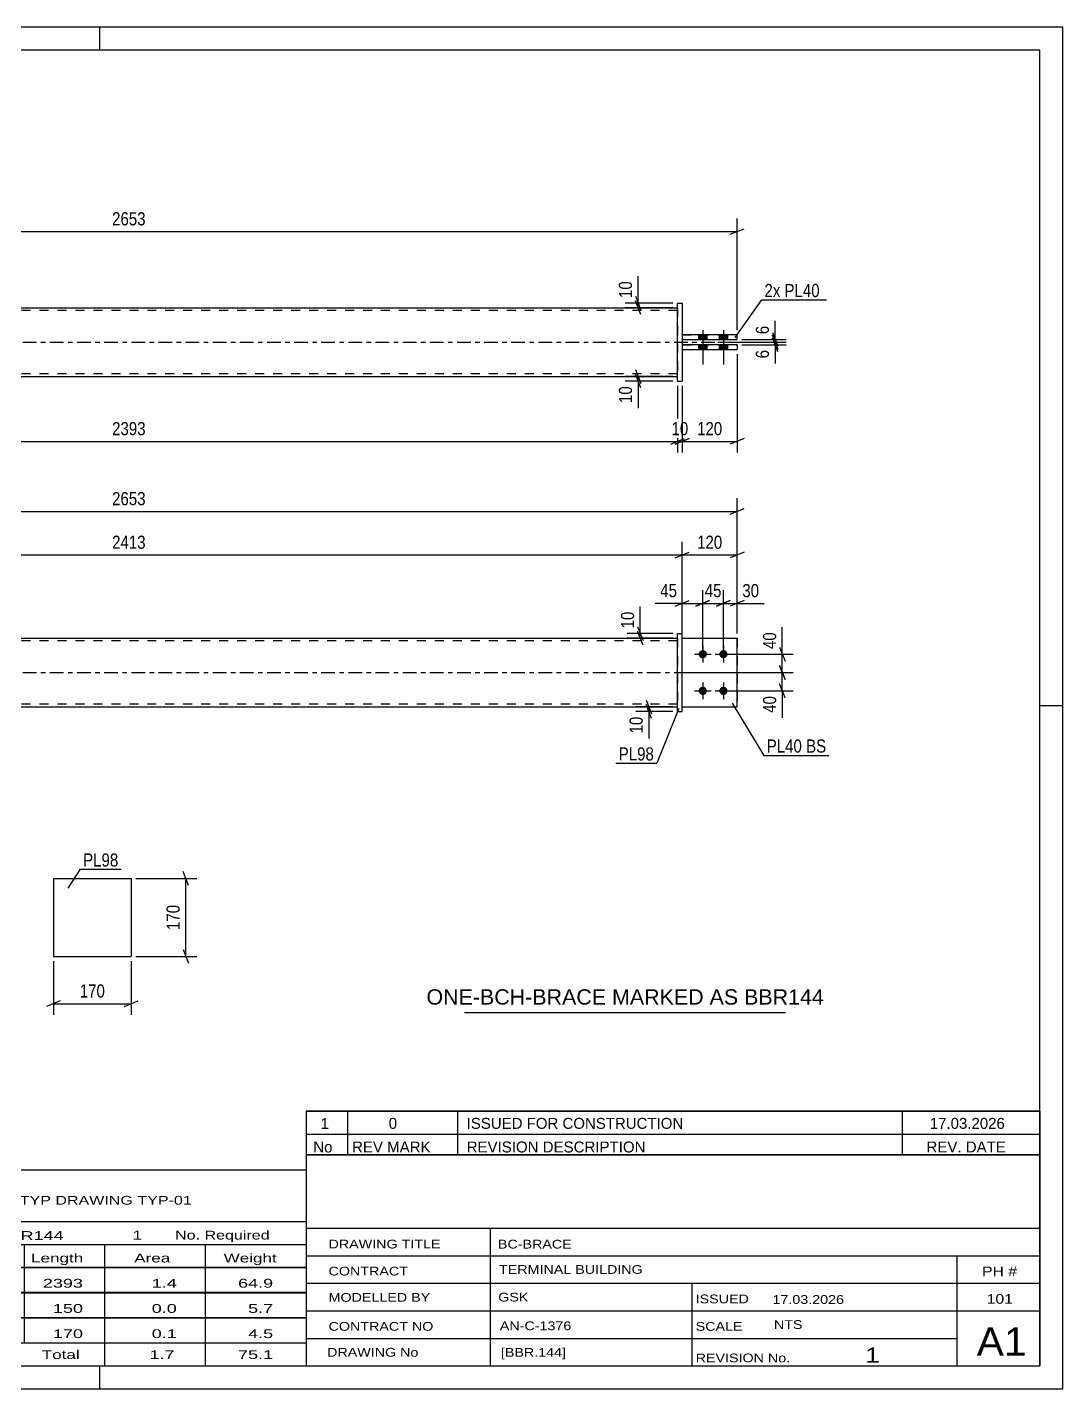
# Model space of a CAD drawing. Header units: millimetres. Extents: x 0 to 420, y 0 to 297.
# Drawn here: x 194.2 to 420, y 0 to 297 of the extents above; entities that cross this region are included whole.
import ezdxf

# ---------------------------------------------------------------- set-up
doc = ezdxf.new("R2010")
doc.units = ezdxf.units.MM
doc.linetypes.add('DXK_LINE_DOT2', pattern=[3.9198, 1.9599, -1.9599])
doc.linetypes.add('DXK_LINE_DOT3', pattern=[5.9187, 2.979, -0.9799, 0.9799, -0.9799])
doc.styles.add('Arial', font='ARIAL.TTF', dxfattribs={"height": 0.2})
doc.styles.add('Arial Narrow', font='ARIALN.TTF', dxfattribs={"height": 0.2})

# ---------------------------------------------------------------- blocks, each defined once
blk = doc.blocks.new('Unknown-580605980-1163')
at = {"color": 5, "linetype": 'Continuous'}
for p, q in [((420, 297), (0, 297)), ((210, 292), (210, 297)), ((420, 0), (420, 297)), ((415, 292), (5, 292)), ((415, 5), (415, 292)), ((420, 149), (415, 149)), ((5, 5), (415, 5)), ((210, 0), (210, 5)), ((0, 0), (420, 0))]:
    blk.add_line(p, q, dxfattribs=at)
blk = doc.blocks.new('Part-580605980-1802 - 1790')
at = {"color": 2, "linetype": 'Continuous'}
for p, q in [((335.99, 164.74), (336.99, 164.74)), ((335.99, 147.74), (335.99, 164.74)), ((336.99, 147.74), (336.99, 164.74)), ((335.99, 147.74), (335.99, 147.74)), ((335.99, 147.74), (336.99, 147.74))]:
    blk.add_line(p, q, dxfattribs=at)
at = {"color": 7, "linetype": 'DXK_LINE_DOT2'}
for p, q in [((335.99, 164.74), (336.99, 164.74)), ((335.99, 147.74), (336.99, 147.74))]:
    blk.add_line(p, q, dxfattribs=at)
blk = doc.blocks.new('Part-580605980-1822 - 1790')
at = {"color": 2, "linetype": 'Continuous'}
for p, q in [((336.99, 163.74), (348.99, 163.74)), ((348.99, 163.74), (348.99, 163.74)), ((348.99, 148.74), (348.99, 163.74)), ((336.99, 148.74), (348.99, 148.74))]:
    blk.add_line(p, q, dxfattribs=at)
at = {"color": 7, "linetype": 'DXK_LINE_DOT2'}
for p, q in [((336.99, 163.74), (348.99, 163.74)), ((336.99, 148.74), (336.99, 163.74)), ((336.99, 148.74), (336.99, 148.74)), ((336.99, 148.74), (348.99, 148.74))]:
    blk.add_line(p, q, dxfattribs=at)
blk = doc.blocks.new('Part-580605980-1827 - 1790')
at = {"color": 2, "linetype": 'Continuous'}
for p, q in [((96.66, 163.74), (335.99, 163.74)), ((96.66, 148.74), (335.99, 148.74))]:
    blk.add_line(p, q, dxfattribs=at)
at = {"color": 7, "linetype": 'DXK_LINE_DOT2'}
for p, q in [((96.66, 148.74), (96.66, 163.74)), ((335.99, 163.74), (335.99, 148.74)), ((335.99, 163.14), (96.66, 163.14)), ((335.99, 149.34), (96.66, 149.34))]:
    blk.add_line(p, q, dxfattribs=at)
at = {"color": 7, "linetype": 'DXK_LINE_DOT3'}
blk.add_line((86.66, 156.24), (345.99, 156.24), dxfattribs=at)
blk = doc.blocks.new('Bolt-580605980-1828 - 1790')
at = {"linetype": 'Continuous'}
for points in [[(341.49, 161.14), (341.68, 161.12), (341.86, 161.06), (342.02, 160.96), (342.16, 160.84), (342.27, 160.69), (342.35, 160.51), (342.39, 160.33), (342.39, 160.14), (342.35, 159.96), (342.27, 159.79), (342.16, 159.63), (342.02, 159.51), (341.86, 159.41), (341.68, 159.36), (341.49, 159.34), (341.31, 159.36), (341.13, 159.41), (340.97, 159.51), (340.83, 159.63), (340.72, 159.79), (340.64, 159.96), (340.6, 160.14), (340.6, 160.33), (340.64, 160.51), (340.72, 160.69), (340.83, 160.84), (340.97, 160.96), (341.13, 161.06), (341.31, 161.12)], [(345.99, 161.14), (346.18, 161.12), (346.36, 161.06), (346.52, 160.96), (346.66, 160.84), (346.77, 160.69), (346.85, 160.51), (346.89, 160.33), (346.89, 160.14), (346.85, 159.96), (346.77, 159.79), (346.66, 159.63), (346.52, 159.51), (346.36, 159.41), (346.18, 159.36), (345.99, 159.34), (345.81, 159.36), (345.63, 159.41), (345.47, 159.51), (345.33, 159.63), (345.22, 159.79), (345.14, 159.96), (345.1, 160.14), (345.1, 160.33), (345.14, 160.51), (345.22, 160.69), (345.33, 160.84), (345.47, 160.96), (345.63, 161.06), (345.81, 161.12)], [(341.49, 153.14), (341.68, 153.12), (341.86, 153.06), (342.02, 152.96), (342.16, 152.84), (342.27, 152.69), (342.35, 152.51), (342.39, 152.33), (342.39, 152.14), (342.35, 151.96), (342.27, 151.79), (342.16, 151.63), (342.02, 151.51), (341.86, 151.41), (341.68, 151.36), (341.49, 151.34), (341.31, 151.36), (341.13, 151.41), (340.97, 151.51), (340.83, 151.63), (340.72, 151.79), (340.64, 151.96), (340.6, 152.14), (340.6, 152.33), (340.64, 152.51), (340.72, 152.69), (340.83, 152.84), (340.97, 152.96), (341.13, 153.06), (341.31, 153.12)], [(345.99, 153.14), (346.18, 153.12), (346.36, 153.06), (346.52, 152.96), (346.66, 152.84), (346.77, 152.69), (346.85, 152.51), (346.89, 152.33), (346.89, 152.14), (346.85, 151.96), (346.77, 151.79), (346.66, 151.63), (346.52, 151.51), (346.36, 151.41), (346.18, 151.36), (345.99, 151.34), (345.81, 151.36), (345.63, 151.41), (345.47, 151.51), (345.33, 151.63), (345.22, 151.79), (345.14, 151.96), (345.1, 152.14), (345.1, 152.33), (345.14, 152.51), (345.22, 152.69), (345.33, 152.84), (345.47, 152.96), (345.63, 153.06), (345.81, 153.12)]]:
    blk.add_hatch(color=1, dxfattribs=at).paths.add_polyline_path(points)
at = {"color": 1, "linetype": 'Continuous'}
for p, q in [((341.49, 162.04), (341.49, 158.44)), ((345.99, 162.04), (345.99, 158.44)), ((339.69, 160.24), (343.29, 160.24)), ((344.19, 160.24), (347.79, 160.24)), ((339.69, 152.24), (343.29, 152.24)), ((341.49, 154.04), (341.49, 150.44)), ((344.19, 152.24), (347.79, 152.24)), ((345.99, 154.04), (345.99, 150.44))]:
    blk.add_line(p, q, dxfattribs=at)
blk = doc.blocks.new('Part-580605980-1833 - 1790')
at = {"color": 7, "linetype": 'DXK_LINE_DOT2'}
for p, q in [((336.99, 163.74), (348.99, 163.74)), ((336.99, 148.74), (336.99, 163.74)), ((336.99, 163.74), (348.99, 163.74)), ((348.99, 163.74), (348.99, 163.74)), ((348.99, 163.74), (348.99, 148.74)), ((336.99, 148.74), (336.99, 148.74)), ((336.99, 148.74), (348.99, 148.74)), ((336.99, 148.74), (348.99, 148.74))]:
    blk.add_line(p, q, dxfattribs=at)
blk = doc.blocks.new('Part-580605980-2132 - 2122')
at = {"color": 2, "linetype": 'Continuous'}
for p, q in [((335.99, 236.81), (335.99, 236.81)), ((335.99, 219.81), (335.99, 236.81)), ((335.99, 236.81), (336.99, 236.81)), ((336.99, 236.81), (336.99, 236.81)), ((336.99, 236.81), (336.99, 219.81)), ((335.99, 219.81), (336.99, 219.81)), ((335.99, 219.81), (335.99, 219.81)), ((336.99, 219.81), (336.99, 219.81))]:
    blk.add_line(p, q, dxfattribs=at)
at = {"color": 7, "linetype": 'DXK_LINE_DOT2'}
for p, q in [((335.99, 236.81), (336.99, 236.81)), ((335.99, 219.81), (336.99, 219.81)), ((336.99, 219.81), (336.99, 219.81))]:
    blk.add_line(p, q, dxfattribs=at)
blk = doc.blocks.new('Bolt-580605980-2126 - 2122')
at = {"linetype": 'Continuous'}
for points in [[(342.39, 229.91), (340.59, 229.91), (340.59, 228.91), (342.39, 228.91)], [(342.39, 229.91), (340.59, 229.91), (340.59, 228.91), (342.39, 228.91)], [(346.89, 229.91), (345.09, 229.91), (345.09, 228.91), (346.89, 228.91)], [(346.89, 229.91), (345.09, 229.91), (345.09, 228.91), (346.89, 228.91)], [(342.39, 227.71), (340.59, 227.71), (340.59, 226.71), (342.39, 226.71)], [(342.39, 227.71), (340.59, 227.71), (340.59, 226.71), (342.39, 226.71)], [(346.89, 227.71), (345.09, 227.71), (345.09, 226.71), (346.89, 226.71)], [(346.89, 227.71), (345.09, 227.71), (345.09, 226.71), (346.89, 226.71)]]:
    blk.add_hatch(color=1, dxfattribs=at).paths.add_polyline_path(points)
at = {"color": 1, "linetype": 'Continuous'}
for p, q in [((340.59, 229.91), (340.59, 228.91)), ((340.59, 229.91), (340.59, 228.91)), ((341.49, 230.91), (341.49, 223.41)), ((341.49, 230.91), (341.49, 223.41)), ((342.39, 229.91), (342.39, 228.91)), ((342.39, 229.91), (342.39, 228.91)), ((345.09, 229.91), (345.09, 228.91)), ((345.09, 229.91), (345.09, 228.91)), ((345.99, 230.91), (345.99, 223.41)), ((345.99, 230.91), (345.99, 223.41)), ((346.89, 229.91), (346.89, 228.91)), ((346.89, 229.91), (346.89, 228.91)), ((340.59, 227.71), (340.59, 226.71)), ((340.59, 227.71), (340.59, 226.71)), ((342.39, 227.71), (342.39, 226.71)), ((342.39, 227.71), (342.39, 226.71)), ((345.09, 227.71), (345.09, 226.71)), ((345.09, 227.71), (345.09, 226.71)), ((346.89, 227.71), (346.89, 226.71)), ((346.89, 227.71), (346.89, 226.71))]:
    blk.add_line(p, q, dxfattribs=at)
blk = doc.blocks.new('Part-580605980-2131 - 2122')
at = {"color": 2, "linetype": 'Continuous'}
for p, q in [((96.66, 235.81), (335.99, 235.81)), ((96.66, 220.81), (335.99, 220.81))]:
    blk.add_line(p, q, dxfattribs=at)
at = {"color": 7, "linetype": 'DXK_LINE_DOT2'}
for p, q in [((96.66, 235.81), (96.66, 220.81)), ((335.99, 235.21), (96.66, 235.21)), ((335.99, 235.81), (335.99, 220.81)), ((335.99, 221.41), (96.66, 221.41))]:
    blk.add_line(p, q, dxfattribs=at)
at = {"color": 7, "linetype": 'DXK_LINE_DOT3'}
blk.add_line((86.66, 228.31), (345.99, 228.31), dxfattribs=at)
blk = doc.blocks.new('Part-580605980-2148 - 2122')
at = {"color": 2, "linetype": 'Continuous'}
for p, q in [((348.99, 229.91), (336.99, 229.91)), ((336.99, 228.91), (348.99, 228.91)), ((348.99, 228.91), (348.99, 229.91))]:
    blk.add_line(p, q, dxfattribs=at)
at = {"color": 7, "linetype": 'DXK_LINE_DOT2'}
for p, q in [((336.99, 229.91), (336.99, 228.91)), ((336.99, 229.91), (348.99, 229.91)), ((336.99, 228.91), (348.99, 228.91))]:
    blk.add_line(p, q, dxfattribs=at)
blk = doc.blocks.new('Part-580605980-2153 - 2122')
at = {"color": 2, "linetype": 'Continuous'}
for p, q in [((348.99, 227.71), (336.99, 227.71)), ((336.99, 226.71), (348.99, 226.71)), ((348.99, 227.71), (348.99, 226.71))]:
    blk.add_line(p, q, dxfattribs=at)
at = {"color": 7, "linetype": 'DXK_LINE_DOT2'}
for p, q in [((336.99, 227.71), (336.99, 226.71)), ((336.99, 227.71), (348.99, 227.71)), ((336.99, 226.71), (348.99, 226.71))]:
    blk.add_line(p, q, dxfattribs=at)
blk = doc.blocks.new('Part-580605980-1389 - 1373')
at = {"color": 2, "linetype": 'Continuous'}
for p, q in [((199.86, 111.31), (199.86, 94.31)), ((199.86, 111.31), (216.86, 111.31)), ((216.86, 111.31), (216.86, 94.31)), ((199.86, 94.31), (216.86, 94.31))]:
    blk.add_line(p, q, dxfattribs=at)
blk = doc.blocks.new('StraightDimension-580605980-1861 - 1790')
at = {"color": 7, "linetype": 'Continuous'}
for p, q in [((341.49, 161.24), (341.49, 174.18)), ((345.99, 161.24), (345.99, 174.18)), ((339.99, 170.73), (342.99, 171.93)), ((341.49, 171.33), (345.99, 171.33)), ((347.49, 171.93), (344.49, 170.73))]:
    blk.add_line(p, q, dxfattribs=at)
at = {"color": 0}
blk.add_wipeout([(346.17, 172.08), (346.17, 176.28), (341.32, 176.28), (341.32, 172.08)], dxfattribs=at)
at = {"color": 3, "style": 'Arial Narrow'}
blk.add_text('45', height=2.863, dxfattribs=at).set_placement((341.92, 172.68))
blk = doc.blocks.new('StraightDimension-580605980-1945 - 1790')
at = {"color": 7, "linetype": 'Continuous'}
for p, q in [((95.66, 157.24), (95.66, 184.73)), ((336.99, 164.74), (336.99, 184.73)), ((97.16, 182.48), (94.16, 181.28)), ((95.66, 181.88), (336.99, 181.88)), ((335.49, 181.28), (338.49, 182.48))]:
    blk.add_line(p, q, dxfattribs=at)
at = {"color": 0}
blk.add_wipeout([(220.58, 182.63), (220.58, 186.83), (212.07, 186.83), (212.07, 182.63)], dxfattribs=at)
at = {"color": 3, "style": 'Arial Narrow'}
blk.add_text('2413', height=2.863, dxfattribs=at).set_placement((212.67, 183.23))
blk = doc.blocks.new('StraightDimension-580605980-1891 - 1790')
at = {"color": 7, "linetype": 'Continuous'}
for p, q in [((83.66, 164.74), (83.66, 194.24)), ((348.99, 164.74), (348.99, 194.24)), ((85.16, 191.99), (82.16, 190.79)), ((83.66, 191.39), (348.99, 191.39)), ((347.49, 190.79), (350.49, 191.99))]:
    blk.add_line(p, q, dxfattribs=at)
at = {"color": 0}
blk.add_wipeout([(220.58, 192.14), (220.58, 196.34), (212.07, 196.34), (212.07, 192.14)], dxfattribs=at)
at = {"color": 3, "style": 'Arial Narrow'}
blk.add_text('2653', height=2.863, dxfattribs=at).set_placement((212.67, 192.74))
blk = doc.blocks.new('StraightDimension-580605980-2083 - 1790')
at = {"color": 7, "linetype": 'Continuous'}
for p, q in [((334.99, 164.74), (325.02, 164.74)), ((334.99, 163.74), (325.02, 163.74)), ((327.27, 166.24), (328.47, 163.24)), ((328.47, 162.24), (327.27, 165.24)), ((327.87, 163.74), (327.87, 164.74))]:
    blk.add_line(p, q, dxfattribs=at)
at = {"color": 0}
blk.add_wipeout([(327.12, 170.12), (322.92, 170.12), (322.92, 165.26), (327.12, 165.26)], dxfattribs=at)
at = {"color": 7, "linetype": 'Continuous'}
blk.add_line((327.87, 164.74), (327.87, 170.64), dxfattribs=at)
blk.add_line((327.87, 164.74), (327.87, 170.64), dxfattribs=at)
at = {"color": 3, "style": 'Arial Narrow'}
blk.add_text('10', height=2.863, rotation=90.0002, dxfattribs=at).set_placement((326.52, 165.86))
blk = doc.blocks.new('StraightDimension-580605980-1874 - 1790')
at = {"color": 7, "linetype": 'Continuous'}
for p, q in [((345.99, 161.24), (345.99, 174.18)), ((348.99, 164.74), (348.99, 174.18)), ((344.49, 170.73), (347.49, 171.93)), ((345.99, 171.33), (348.99, 171.33)), ((350.49, 171.93), (347.49, 170.73))]:
    blk.add_line(p, q, dxfattribs=at)
at = {"color": 0}
blk.add_wipeout([(354.38, 172.08), (354.38, 176.28), (349.52, 176.28), (349.52, 172.08)], dxfattribs=at)
at = {"color": 7, "linetype": 'Continuous'}
blk.add_line((348.99, 171.33), (354.9, 171.33), dxfattribs=at)
blk.add_line((348.99, 171.33), (354.9, 171.33), dxfattribs=at)
at = {"color": 3, "style": 'Arial Narrow'}
blk.add_text('30', height=2.863, dxfattribs=at).set_placement((350.12, 172.68))
blk = doc.blocks.new('StraightDimension-580605980-1845 - 1790')
at = {"color": 7, "linetype": 'Continuous'}
for p, q in [((336.99, 164.74), (336.99, 174.18)), ((341.49, 161.24), (341.49, 174.18)), ((335.49, 170.73), (338.49, 171.93)), ((336.99, 171.33), (341.49, 171.33)), ((342.99, 171.93), (339.99, 170.73))]:
    blk.add_line(p, q, dxfattribs=at)
at = {"color": 0}
blk.add_wipeout([(336.47, 172.08), (336.47, 176.28), (331.61, 176.28), (331.61, 172.08)], dxfattribs=at)
at = {"color": 7, "linetype": 'Continuous'}
blk.add_line((336.99, 171.33), (331.09, 171.33), dxfattribs=at)
blk.add_line((336.99, 171.33), (331.09, 171.33), dxfattribs=at)
at = {"color": 3, "style": 'Arial Narrow'}
blk.add_text('45', height=2.863, dxfattribs=at).set_placement((332.21, 172.68))
blk = doc.blocks.new('StraightDimension-580605980-1911 - 1790')
at = {"color": 7, "linetype": 'Continuous'}
for p, q in [((358.24, 161.74), (359.44, 158.74)), ((346.99, 160.24), (361.24, 160.24)), ((359.44, 154.74), (358.24, 157.74)), ((358.84, 156.24), (358.84, 160.24)), ((337.99, 156.24), (361.24, 156.24))]:
    blk.add_line(p, q, dxfattribs=at)
at = {"color": 0}
blk.add_wipeout([(358.09, 165.62), (353.89, 165.62), (353.89, 160.76), (358.09, 160.76)], dxfattribs=at)
at = {"color": 7, "linetype": 'Continuous'}
blk.add_line((358.84, 160.24), (358.84, 166.14), dxfattribs=at)
blk.add_line((358.84, 160.24), (358.84, 166.14), dxfattribs=at)
at = {"color": 3, "style": 'Arial Narrow'}
blk.add_text('40', height=2.863, rotation=90.0002, dxfattribs=at).set_placement((357.49, 161.36))
blk = doc.blocks.new('StraightDimension-580605980-1920 - 1790')
at = {"color": 7, "linetype": 'Continuous'}
for p, q in [((358.24, 157.74), (359.44, 154.74)), ((337.99, 156.24), (361.24, 156.24)), ((358.84, 152.24), (358.84, 156.24)), ((346.99, 152.24), (361.24, 152.24)), ((359.44, 150.74), (358.24, 153.74))]:
    blk.add_line(p, q, dxfattribs=at)
at = {"color": 0}
blk.add_wipeout([(358.09, 151.71), (353.89, 151.71), (353.89, 146.85), (358.09, 146.85)], dxfattribs=at)
at = {"color": 7, "linetype": 'Continuous'}
blk.add_line((358.84, 152.24), (358.84, 146.33), dxfattribs=at)
blk.add_line((358.84, 152.24), (358.84, 146.33), dxfattribs=at)
at = {"color": 3, "style": 'Arial Narrow'}
blk.add_text('40', height=2.863, rotation=90.0002, dxfattribs=at).set_placement((357.49, 147.45))
blk = doc.blocks.new('StraightDimension-580605980-1960 - 1790')
at = {"color": 7, "linetype": 'Continuous'}
for p, q in [((336.99, 164.74), (336.99, 184.73)), ((348.99, 164.74), (348.99, 184.73)), ((335.49, 181.28), (338.49, 182.48)), ((336.99, 181.88), (348.99, 181.88)), ((350.49, 182.48), (347.49, 181.28))]:
    blk.add_line(p, q, dxfattribs=at)
at = {"color": 0}
blk.add_wipeout([(346.34, 182.63), (346.34, 186.83), (339.65, 186.83), (339.65, 182.63)], dxfattribs=at)
at = {"color": 3, "style": 'Arial Narrow'}
blk.add_text('120', height=2.863, dxfattribs=at).set_placement((340.25, 183.23))
blk = doc.blocks.new('StraightDimension-580605980-2074 - 1790')
at = {"color": 7, "linetype": 'Continuous'}
for p, q in [((334.99, 148.74), (326.89, 148.74)), ((329.14, 150.24), (330.34, 147.24)), ((330.34, 146.24), (329.14, 149.24)), ((329.74, 147.74), (329.74, 148.74)), ((334.99, 147.74), (326.89, 147.74))]:
    blk.add_line(p, q, dxfattribs=at)
at = {"color": 0}
blk.add_wipeout([(328.99, 147.21), (324.79, 147.21), (324.79, 142.35), (328.99, 142.35)], dxfattribs=at)
at = {"color": 7, "linetype": 'Continuous'}
blk.add_line((329.74, 147.74), (329.74, 141.83), dxfattribs=at)
blk.add_line((329.74, 147.74), (329.74, 141.83), dxfattribs=at)
at = {"color": 3, "style": 'Arial Narrow'}
blk.add_text('10', height=2.863, rotation=90.0002, dxfattribs=at).set_placement((328.39, 142.95))
blk = doc.blocks.new('StraightDimension-580605980-2189 - 2122')
at = {"color": 7, "linetype": 'Continuous'}
for p, q in [((96.66, 218.81), (96.66, 204.26)), ((335.99, 218.81), (335.99, 204.26)), ((98.16, 207.26), (95.16, 206.06)), ((96.66, 206.66), (335.99, 206.66)), ((334.49, 206.06), (337.49, 207.26))]:
    blk.add_line(p, q, dxfattribs=at)
at = {"color": 0}
blk.add_wipeout([(220.58, 207.41), (220.58, 211.61), (212.07, 211.61), (212.07, 207.41)], dxfattribs=at)
at = {"color": 3, "style": 'Arial Narrow'}
blk.add_text('2393', height=2.863, dxfattribs=at).set_placement((212.67, 208.01))
blk = doc.blocks.new('StraightDimension-580605980-2178 - 2122')
at = {"color": 7, "linetype": 'Continuous'}
for p, q in [((85.16, 253.03), (82.16, 251.83)), ((83.66, 230.91), (83.66, 255.28)), ((347.49, 251.83), (350.49, 253.03)), ((348.99, 230.91), (348.99, 255.28)), ((83.66, 252.43), (348.99, 252.43))]:
    blk.add_line(p, q, dxfattribs=at)
at = {"color": 0}
blk.add_wipeout([(220.58, 253.18), (220.58, 257.38), (212.07, 257.38), (212.07, 253.18)], dxfattribs=at)
at = {"color": 3, "style": 'Arial Narrow'}
blk.add_text('2653', height=2.863, dxfattribs=at).set_placement((212.67, 253.78))
blk = doc.blocks.new('StraightDimension-580605980-2216 - 2122')
at = {"color": 7, "linetype": 'Continuous'}
for p, q in [((335.99, 218.81), (335.99, 204.26)), ((336.99, 218.81), (336.99, 204.26)), ((334.49, 206.06), (337.49, 207.26)), ((338.49, 207.26), (335.49, 206.06)), ((335.99, 206.66), (336.99, 206.66))]:
    blk.add_line(p, q, dxfattribs=at)
at = {"color": 0}
blk.add_wipeout([(338.92, 207.41), (338.92, 211.61), (334.07, 211.61), (334.07, 207.41)], dxfattribs=at)
at = {"color": 3, "style": 'Arial Narrow'}
blk.add_text('10', height=2.863, dxfattribs=at).set_placement((334.67, 208.01))
blk = doc.blocks.new('StraightDimension-580605980-2225 - 2122')
at = {"color": 7, "linetype": 'Continuous'}
for p, q in [((348.99, 225.71), (348.99, 204.26)), ((336.99, 218.81), (336.99, 204.26)), ((335.49, 206.06), (338.49, 207.26)), ((336.99, 206.66), (348.99, 206.66)), ((350.49, 207.26), (347.49, 206.06))]:
    blk.add_line(p, q, dxfattribs=at)
at = {"color": 0}
blk.add_wipeout([(346.34, 207.41), (346.34, 211.61), (339.65, 211.61), (339.65, 207.41)], dxfattribs=at)
at = {"color": 3, "style": 'Arial Narrow'}
blk.add_text('120', height=2.863, dxfattribs=at).set_placement((340.25, 208.01))
blk = doc.blocks.new('StraightDimension-580605980-2236 - 2122')
at = {"color": 7, "linetype": 'Continuous'}
for p, q in [((334.99, 220.81), (324.55, 220.81)), ((334.99, 219.81), (324.55, 219.81)), ((326.8, 222.31), (328, 219.31)), ((328, 218.31), (326.8, 221.31)), ((327.4, 219.81), (327.4, 220.81))]:
    blk.add_line(p, q, dxfattribs=at)
at = {"color": 0}
blk.add_wipeout([(326.65, 219.29), (322.45, 219.29), (322.45, 214.43), (326.65, 214.43)], dxfattribs=at)
at = {"color": 7, "linetype": 'Continuous'}
blk.add_line((327.4, 219.81), (327.4, 213.91), dxfattribs=at)
blk.add_line((327.4, 219.81), (327.4, 213.91), dxfattribs=at)
at = {"color": 3, "style": 'Arial Narrow'}
blk.add_text('10', height=2.863, rotation=90.0002, dxfattribs=at).set_placement((326.05, 215.03))
blk = doc.blocks.new('StraightDimension-580605980-2257 - 2122')
at = {"color": 7, "linetype": 'Continuous'}
for p, q in [((356.67, 229.81), (357.87, 226.81)), ((357.87, 226.21), (356.67, 229.21)), ((344.74, 228.31), (359.67, 228.31)), ((349.99, 227.71), (359.67, 227.71)), ((357.27, 227.71), (357.27, 228.31))]:
    blk.add_line(p, q, dxfattribs=at)
at = {"color": 0}
blk.add_wipeout([(356.52, 227.19), (352.32, 227.19), (352.32, 224.16), (356.52, 224.16)], dxfattribs=at)
at = {"color": 7, "linetype": 'Continuous'}
blk.add_line((357.27, 227.71), (357.27, 223.63), dxfattribs=at)
blk.add_line((357.27, 227.71), (357.27, 223.63), dxfattribs=at)
at = {"color": 3, "style": 'Arial Narrow'}
blk.add_text('6', height=2.86, rotation=90.0002, dxfattribs=at).set_placement((355.92, 224.76))
blk = doc.blocks.new('StraightDimension-580605980-2266 - 2122')
at = {"color": 7, "linetype": 'Continuous'}
for p, q in [((349.99, 228.91), (359.67, 228.91)), ((356.67, 230.41), (357.87, 227.41)), ((357.87, 226.81), (356.67, 229.81)), ((357.27, 228.31), (357.27, 228.91)), ((344.74, 228.31), (359.67, 228.31))]:
    blk.add_line(p, q, dxfattribs=at)
at = {"color": 0}
blk.add_wipeout([(356.52, 232.46), (352.32, 232.46), (352.32, 229.44), (356.52, 229.44)], dxfattribs=at)
at = {"color": 7, "linetype": 'Continuous'}
blk.add_line((357.27, 228.91), (357.27, 232.99), dxfattribs=at)
blk.add_line((357.27, 228.91), (357.27, 232.99), dxfattribs=at)
at = {"color": 3, "style": 'Arial Narrow'}
blk.add_text('6', height=2.86, rotation=90.0002, dxfattribs=at).set_placement((355.92, 230.04))
blk = doc.blocks.new('StraightDimension-580605980-2275 - 2122')
at = {"color": 7, "linetype": 'Continuous'}
for p, q in [((326.8, 238.31), (328, 235.31)), ((334.99, 236.81), (324.55, 236.81)), ((334.99, 235.81), (324.55, 235.81)), ((328, 234.31), (326.8, 237.31)), ((327.4, 235.81), (327.4, 236.81))]:
    blk.add_line(p, q, dxfattribs=at)
at = {"color": 0}
blk.add_wipeout([(326.65, 242.19), (322.45, 242.19), (322.45, 237.34), (326.65, 237.34)], dxfattribs=at)
at = {"color": 7, "linetype": 'Continuous'}
blk.add_line((327.4, 236.81), (327.4, 242.72), dxfattribs=at)
blk.add_line((327.4, 236.81), (327.4, 242.72), dxfattribs=at)
at = {"color": 3, "style": 'Arial Narrow'}
blk.add_text('10', height=2.863, rotation=90.0002, dxfattribs=at).set_placement((326.05, 237.94))
blk = doc.blocks.new('StraightDimension-580605980-1401 - 1373')
at = {"color": 7, "linetype": 'Continuous'}
for p, q in [((199.86, 93.31), (199.86, 81.59)), ((216.86, 93.31), (216.86, 81.59)), ((201.36, 84.59), (198.36, 83.39)), ((199.86, 83.99), (216.86, 83.99)), ((215.36, 83.39), (218.36, 84.59))]:
    blk.add_line(p, q, dxfattribs=at)
at = {"color": 0}
blk.add_wipeout([(211.71, 84.74), (211.71, 88.94), (205.02, 88.94), (205.02, 84.74)], dxfattribs=at)
at = {"color": 3, "style": 'Arial Narrow'}
blk.add_text('170', height=2.863, dxfattribs=at).set_placement((205.62, 85.34))
blk = doc.blocks.new('StraightDimension-580605980-1391 - 1373')
at = {"color": 7, "linetype": 'Continuous'}
for p, q in [((217.86, 111.31), (231.16, 111.31)), ((229.36, 109.81), (228.16, 112.81)), ((228.76, 94.31), (228.76, 111.31)), ((228.16, 95.81), (229.36, 92.81)), ((217.86, 94.31), (231.16, 94.31))]:
    blk.add_line(p, q, dxfattribs=at)
at = {"color": 0}
blk.add_wipeout([(228.01, 106.15), (223.81, 106.15), (223.81, 99.47), (228.01, 99.47)], dxfattribs=at)
at = {"color": 3, "style": 'Arial Narrow'}
blk.add_text('170', height=2.863, rotation=90.0002, dxfattribs=at).set_placement((227.41, 100.07))
blk = doc.blocks.new('Unknown-580605980-3679')
at = {"color": 7, "linetype": 'Continuous'}
for p, q in [((255, 51.05), (255, 5)), ((255, 51.05), (415, 51.05)), ((415, 51), (415, 5)), ((255, 35), (415, 35)), ((295.14, 35), (295.14, 5)), ((255, 29), (415, 29)), ((397, 5.05), (397, 29.05)), ((255, 23), (415, 23)), ((339.14, 23), (339.14, 5)), ((255, 17), (415, 17)), ((255, 11), (397, 11)), ((255, 5), (415, 5))]:
    blk.add_line(p, q, dxfattribs=at)
at = {"color": 7, "style": 'Arial Narrow'}
for s, height, width, p in [('DRAWING TITLE', 1.9089, 1.425378, (259.88, 30.61)), ('BC-BRACE', 1.909, 1.425378, (296.81, 30.59)), ('TERMINAL BUILDING', 1.9089, 1.425378, (297.06, 25.07)), ('CONTRACT', 1.909, 1.425378, (259.88, 24.71)), ('MODELLED BY', 1.9089, 1.425378, (259.88, 18.98)), ('GSK', 1.909, 1.425378, (296.88, 19.04)), ('ISSUED', 1.909, 1.425378, (339.94, 18.64)), ('17.03.2026', 1.909, 1.425378, (356.69, 18.52)), ('CONTRACT NO', 1.9089, 1.425378, (259.88, 12.66)), ('AN-C-1376', 1.909, 1.425378, (297.23, 12.78)), ('SCALE', 1.909, 1.425378, (339.94, 12.65)), ('A1', 6.204, 1.25, (401.24, 7.2)), ('DRAWING No', 1.909, 1.425378, (259.56, 7)), ('[BBR.144]', 1.909, 1.425378, (297.46, 6.99)), ('1', 3.34, 1.5, (376.91, 5.68)), ('REVISION No.', 1.9089, 1.425378, (339.94, 5.77))]:
    blk.add_text(s, height=height, dxfattribs=dict(at, width=width)).set_placement(p)
at = {"color": 7, "linetype": 'Continuous', "style": 'Arial Narrow'}
for s, height, width, p in [('PH #', 2.1, 1.42538, (402.4, 24.55)), ('101', 2.1, 1.42538, (403.41, 18.55)), ('NTS', 1.909, 1.425378, (357, 13.05))]:
    blk.add_text(s, height=height, dxfattribs=dict(at, width=width)).set_placement(p)
blk = doc.blocks.new('Unknown-580605980-3680')
at = {"color": 7, "linetype": 'Continuous'}
for p, q in [((255, 60.55), (415, 60.55)), ((415, 60.55), (255, 60.55)), ((255, 60.55), (255, 55.55)), ((264, 60.55), (264, 55.55)), ((288, 60.55), (288, 55.55)), ((385, 60.55), (385, 55.55)), ((415, 60.55), (415, 55.55)), ((255, 55.55), (415, 55.55)), ((255, 55.55), (255, 51.05)), ((255, 55.55), (415, 55.55)), ((264, 55.55), (264, 51.05)), ((288, 55.55), (288, 51.05)), ((385, 55.55), (385, 51.05)), ((415, 55.55), (415, 51.05)), ((415, 51.05), (255, 51.05))]:
    blk.add_line(p, q, dxfattribs=at)
at = {"color": 7, "linetype": 'Continuous', "style": 'Arial Narrow'}
for s, height, width, p in [('1', 2.39, 1.196471, (258.16, 56.7)), ('0', 2.39, 1.196471, (273, 56.7)), ('ISSUED FOR CONSTRUCTION', 2.3861, 1.196471, (290, 56.7)), ('17.03.2026', 2.386, 1.196471, (391, 56.7)), ('No', 2.386, 1.2, (256.54, 51.55)), ('REV MARK', 2.386, 1.2, (265, 51.55)), ('REVISION DESCRIPTION', 2.3861, 1.2, (290, 51.55)), ('REV. DATE', 2.386, 1.2, (390.28, 51.55))]:
    blk.add_text(s, height=height, dxfattribs=dict(at, width=width)).set_placement(p)
blk = doc.blocks.new('Unknown-580605980-3681')
at = {"color": 7, "linetype": 'Continuous'}
for p, q in [((95, 47.75), (255, 47.75)), ((95, 36.5), (95, 47.75)), ((255, 47.75), (255, 36.5)), ((95, 36.5), (255, 36.5)), ((95, 36.5), (95, 31.5)), ((255, 36.5), (255, 31.5)), ((95, 31.5), (255, 31.5)), ((95, 31.5), (95, 26.5)), ((119, 31.5), (119, 26.5)), ((154.5, 31.5), (154.5, 26.5)), ((180.5, 31.5), (180.5, 26.5)), ((193.5, 31.5), (193.5, 26.5)), ((211, 31.5), (211, 26.5)), ((233, 31.5), (233, 26.5)), ((255, 31.5), (255, 26.5)), ((95, 26.5), (255, 26.5)), ((95, 26.45), (95, 21.05)), ((95, 26.45), (255, 26.45)), ((119, 26.5), (119, 21)), ((154.5, 26.5), (154.5, 21)), ((180.5, 26.5), (180.5, 21)), ((193.5, 26.5), (193.5, 21)), ((211, 26.5), (211, 21)), ((233, 26.5), (233, 21)), ((255, 26.45), (255, 21.05)), ((95, 21.05), (255, 21.05)), ((95, 20.95), (95, 15.55)), ((95, 20.95), (255, 20.95)), ((119, 21), (119, 15.5)), ((154.5, 21), (154.5, 15.5)), ((180.5, 21), (180.5, 15.5)), ((193.5, 21), (193.5, 15.5)), ((211, 21), (211, 15.5)), ((233, 21), (233, 15.5)), ((255, 20.95), (255, 15.55)), ((95, 15.55), (255, 15.55)), ((95, 15.45), (95, 10.05)), ((95, 15.45), (255, 15.45)), ((119, 15.5), (119, 10)), ((154.5, 15.5), (154.5, 10)), ((180.5, 15.5), (180.5, 10)), ((193.5, 15.5), (193.5, 10)), ((211, 15.5), (211, 10)), ((233, 15.5), (233, 10)), ((255, 15.45), (255, 10.05)), ((95, 10.05), (255, 10.05)), ((95, 10), (255, 10)), ((95, 10), (95, 5)), ((211, 10), (211, 5)), ((233, 10), (233, 5)), ((255, 10), (255, 5)), ((95, 5), (255, 5))]:
    blk.add_line(p, q, dxfattribs=at)
at = {"color": 7, "style": 'Arial Narrow'}
for s, height, width, p in [('GENERAL NOTES & WELD DETAILS :', 2.8633, 1.4, (96.15, 40.06)), ('REFER TYP DRAWING TYP-01', 1.9089, 1.6, (179.7, 40.16)), ("MATERIAL LIST FOR ASSEMBLY MK'D", 1.9089, 1.6, (96.15, 32.56)), ('BBR144', 1.909, 1.794707, (187.48, 32.47)), ('1', 1.91, 1.794707, (217.08, 32.56)), ('No. Required', 1.9089, 1.6, (226.41, 32.56)), ('Mark', 1.909, 1.7, (96.34, 27.5)), ('Profile', 1.909, 1.7, (129.41, 27.5)), ('Material', 1.909, 1.7, (159.54, 27.56)), ('No.', 1.909, 1.7, (184.5, 27.56)), ('Length', 1.909, 1.7, (195, 27.56)), ('Area', 1.909, 1.7, (217.5, 27.56)), ('Weight', 1.909, 1.7, (237, 27.56))]:
    blk.add_text(s, height=height, dxfattribs=dict(at, width=width)).set_placement(p)
at = {"color": 7, "linetype": 'Continuous', "style": 'Arial Narrow'}
for s, height, width, p in [('BBR144', 1.909, 1.794707, (96.5, 22.06)), ('SHS150*6', 1.909, 1.794707, (121, 22.06)), ('E350', 1.909, 1.794707, (160.74, 22.06)), ('1', 1.91, 1.794707, (184.86, 22.06)), ('2393', 1.909, 1.794707, (197.58, 22.06)), ('1.4', 1.909, 1.794707, (221.32, 22.06)), ('64.9', 1.909, 1.794707, (240.14, 22.06)), ('PL40', 1.909, 1.794707, (96.5, 16.56)), ('PL10*120', 1.909, 1.794707, (121, 16.56)), ('E350', 1.909, 1.794707, (160.74, 16.56)), ('4', 1.91, 1.794707, (184.86, 16.56)), ('150', 1.909, 1.794707, (199.77, 16.56)), ('0.0', 1.909, 1.794707, (221.32, 16.56)), ('5.7', 1.909, 1.794707, (242.33, 16.56)), ('PL98', 1.909, 1.794707, (96.5, 11.06)), ('PL10*170', 1.909, 1.794707, (121, 11.06)), ('E350', 1.909, 1.794707, (160.74, 11.06)), ('2', 1.91, 1.794707, (184.86, 11.06)), ('170', 1.909, 1.794707, (199.77, 11.06)), ('0.1', 1.909, 1.794707, (221.32, 11.06)), ('4.5', 1.909, 1.794707, (242.33, 11.06)), ('Total', 1.909, 1.7, (197.33, 6.5)), ('1.7', 1.909, 1.794707, (220.83, 6.5)), ('75.1', 1.909, 1.794707, (240.14, 6.5))]:
    blk.add_text(s, height=height, dxfattribs=dict(at, width=width)).set_placement(p)
blk = doc.blocks.new('Unknown-580605980-3682')
at = {"color": 7, "linetype": 'Continuous'}
blk.add_line((289.5, 82.05), (359.5, 82.05), dxfattribs=at)
at = {"color": 7, "style": 'Arial'}
blk.add_text('ONE-BCH-BRACE MARKED AS BBR144', height=3.3428, dxfattribs=at).set_placement((281.23, 83.8))
blk = doc.blocks.new('Mark-580605980-1798 - 1790')
at = {"color": 0}
blk.add_wipeout([(330.84, 137.05), (330.84, 140.05), (323.16, 140.05), (323.16, 137.05)], dxfattribs=at)
blk.add_wipeout([(330.84, 137.05), (330.84, 140.05), (323.16, 140.05), (323.16, 137.05)], dxfattribs=at)
at = {"color": 30, "linetype": 'Continuous'}
for p in [(336.3, 148.42), (322.56, 136.45)]:
    blk.add_line(p, (331.44, 136.45), dxfattribs=at)
at = {"color": 3, "style": 'Arial Narrow'}
blk.add_text('PL98', height=2.863, dxfattribs=at).set_placement((323.16, 137.05))
blk = doc.blocks.new('MarkSet-580605980-2107 - 1790')
at = {"color": 0}
blk.add_wipeout([(363.12, 138.77), (363.12, 141.77), (355.44, 141.77), (355.44, 138.77)], dxfattribs=at)
blk.add_wipeout([(363.12, 138.77), (363.12, 141.77), (355.44, 141.77), (355.44, 138.77)], dxfattribs=at)
at = {"color": 30, "linetype": 'Continuous'}
blk.add_line((347.93, 149.53), (354.84, 138.17), dxfattribs=at)
at = {"color": 0}
blk.add_wipeout([(368.4, 138.77), (368.4, 141.77), (364.02, 141.77), (364.02, 138.77)], dxfattribs=at)
blk.add_wipeout([(368.4, 138.77), (368.4, 141.77), (364.02, 141.77), (364.02, 138.77)], dxfattribs=at)
at = {"color": 30, "linetype": 'Continuous'}
blk.add_line((354.84, 138.17), (369, 138.17), dxfattribs=at)
at = {"color": 3, "style": 'Arial Narrow'}
for s, p in [('PL40', (355.44, 138.77)), ('BS', (364.02, 138.77))]:
    blk.add_text(s, height=2.863, dxfattribs=at).set_placement(p)
blk = doc.blocks.new('MarkSet-580605980-2328 - 2122')
at = {"color": 0}
blk.add_wipeout([(358.41, 238.14), (358.41, 241.14), (354.94, 241.14), (354.94, 238.14)], dxfattribs=at)
blk.add_wipeout([(358.41, 238.14), (358.41, 241.14), (354.94, 241.14), (354.94, 238.14)], dxfattribs=at)
at = {"color": 30, "linetype": 'Continuous'}
blk.add_line((348.52, 229.31), (354.34, 237.54), dxfattribs=at)
at = {"color": 0}
blk.add_wipeout([(366.98, 238.14), (366.98, 241.14), (359.31, 241.14), (359.31, 238.14)], dxfattribs=at)
blk.add_wipeout([(366.98, 238.14), (366.98, 241.14), (359.31, 241.14), (359.31, 238.14)], dxfattribs=at)
at = {"color": 30, "linetype": 'Continuous'}
blk.add_line((354.34, 237.54), (368.48, 237.54), dxfattribs=at)
at = {"color": 3, "style": 'Arial Narrow'}
for s, p in [('2x', (354.94, 238.14)), ('PL40', (359.31, 238.14))]:
    blk.add_text(s, height=2.863, dxfattribs=at).set_placement(p)
blk = doc.blocks.new('Mark-580605980-1385 - 1373')
at = {"color": 0}
blk.add_wipeout([(214.03, 113.91), (214.03, 116.91), (206.35, 116.91), (206.35, 113.91)], dxfattribs=at)
blk.add_wipeout([(214.03, 113.91), (214.03, 116.91), (206.35, 116.91), (206.35, 113.91)], dxfattribs=at)
at = {"color": 30, "linetype": 'Continuous'}
for p, q in [((203.12, 109.21), (205.75, 113.31)), ((205.75, 113.31), (214.63, 113.31))]:
    blk.add_line(p, q, dxfattribs=at)
at = {"color": 3, "style": 'Arial Narrow'}
blk.add_text('PL98', height=2.863, dxfattribs=at).set_placement((206.35, 113.91))

msp = doc.modelspace()

# ---------------------------------------------------------------- block references
for name in ['Unknown-580605980-1163', 'Part-580605980-2131 - 2122', 'Part-580605980-2132 - 2122', 'Part-580605980-2148 - 2122', 'Bolt-580605980-2126 - 2122', 'Part-580605980-2153 - 2122', 'Part-580605980-1827 - 1790', 'Part-580605980-1802 - 1790', 'Part-580605980-1822 - 1790', 'Part-580605980-1833 - 1790', 'Bolt-580605980-1828 - 1790', 'Part-580605980-1389 - 1373', 'Unknown-580605980-3682', 'Unknown-580605980-3680', 'Unknown-580605980-3679', 'Unknown-580605980-3681']:
    msp.add_blockref(name, (0, 0))

# ---------------------------------------------------------------- next in the draw order: block references
for name in ['StraightDimension-580605980-2178 - 2122', 'StraightDimension-580605980-2189 - 2122', 'StraightDimension-580605980-1945 - 1790', 'StraightDimension-580605980-1861 - 1790', 'StraightDimension-580605980-2074 - 1790', 'Mark-580605980-1385 - 1373', 'StraightDimension-580605980-1401 - 1373']:
    msp.add_blockref(name, (0, 0))

# ---------------------------------------------------------------- next in the draw order: block references
for name in ['StraightDimension-580605980-2275 - 2122', 'StraightDimension-580605980-2216 - 2122', 'StraightDimension-580605980-1891 - 1790', 'Mark-580605980-1798 - 1790', 'StraightDimension-580605980-1391 - 1373']:
    msp.add_blockref(name, (0, 0))

# ---------------------------------------------------------------- next in the draw order: block references
for name in ['StraightDimension-580605980-2225 - 2122', 'StraightDimension-580605980-1874 - 1790', 'StraightDimension-580605980-2083 - 1790']:
    msp.add_blockref(name, (0, 0))

# ---------------------------------------------------------------- next in the draw order: block references
for name in ['StraightDimension-580605980-2257 - 2122', 'StraightDimension-580605980-2236 - 2122', 'StraightDimension-580605980-1845 - 1790']:
    msp.add_blockref(name, (0, 0))

# ---------------------------------------------------------------- next in the draw order: block references
for name in ['StraightDimension-580605980-2266 - 2122', 'StraightDimension-580605980-1911 - 1790']:
    msp.add_blockref(name, (0, 0))

# ---------------------------------------------------------------- next in the draw order: block references
for name in ['MarkSet-580605980-2328 - 2122', 'StraightDimension-580605980-1960 - 1790', 'StraightDimension-580605980-1920 - 1790']:
    msp.add_blockref(name, (0, 0))

# ---------------------------------------------------------------- next in the draw order: block references
msp.add_blockref('MarkSet-580605980-2107 - 1790', (0, 0))

doc.saveas('drawing.dxf')
